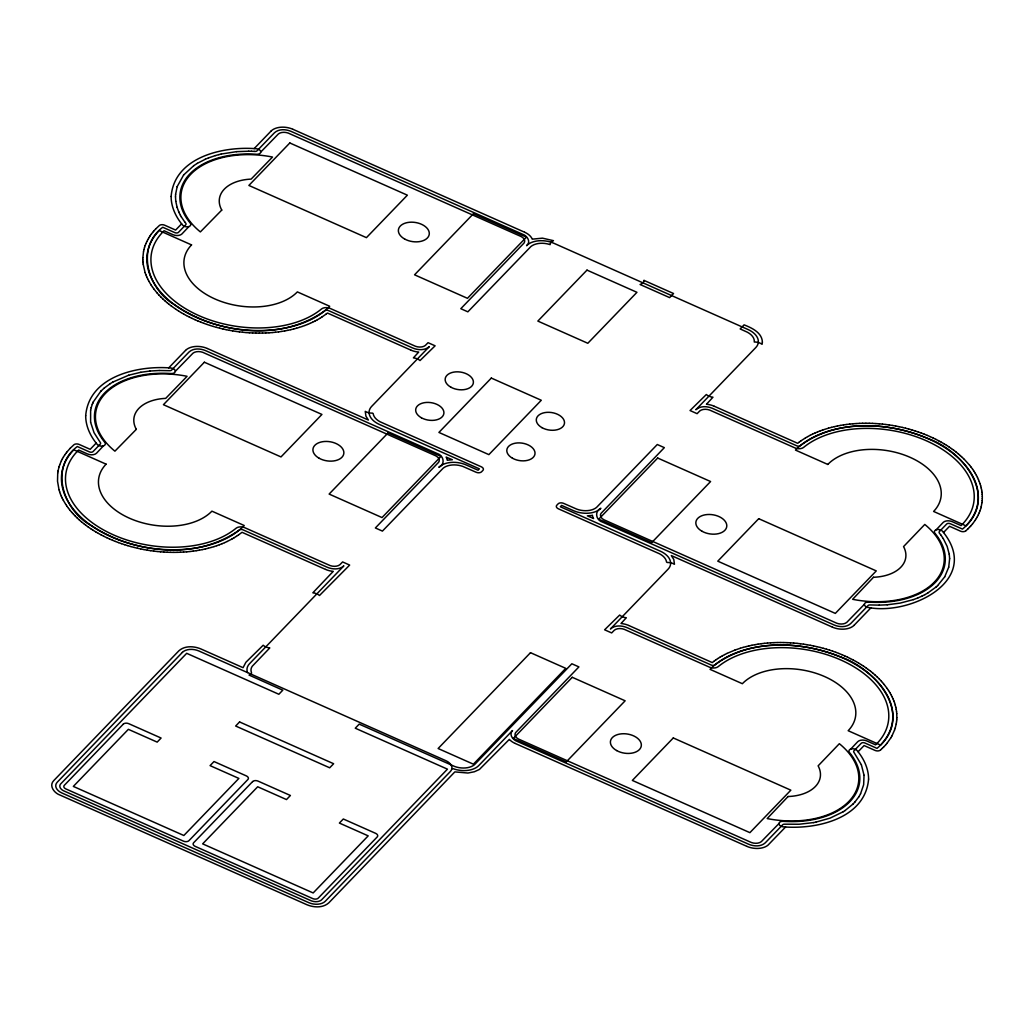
<?xml version="1.0" encoding="UTF-8"?>
<svg xmlns="http://www.w3.org/2000/svg" width="1034" height="1034" viewBox="0 0 1034 1034"><rect width="100%" height="100%" fill="white"/><g stroke="black" fill="none" stroke-linecap="round" stroke-linejoin="round"><path stroke-width="1.5" d="M142.847 259.857L142.847 257.867M896.853 717.738L896.762 713.654M982.3 498.478L982.3 496.488M175.496 196.861L175.599 194.289M142.86 257.763L143.506 251.663M896.749 719.819L896.853 717.854M982.184 500.559L982.287 498.582M175.612 194.276L177.137 186.689M57.736 472.977L57.516 481.224L59.003 489.677M451.884 768.753L453.06 768.663A20.331 12.628 8.7 0 0 478.742 765.587L512.502 730.573C508.56 734.541 513.045 740.021 517.194 741.417L748.732 844.261C753.928 846.445 760.83 846.859 765.25 842.852L782.609 824.848A2.714 1.68 8.7 0 1 784.806 824.188L799.088 824.24L813.448 822.599M896.53 721.887L896.736 719.935M981.964 502.627L982.184 500.676M57.762 472.874L58.072 470.922M896.207 723.942L896.517 722.003M981.951 502.744L981.201 506.725M175.315 371.322L192.983 353.189A8.13 5.054 8.7 0 1 202.832 352.348L435.805 455.839A8.13 5.054 8.7 0 1 438.61 462.301L375.368 527.96L382.425 531.101L443.211 468.143A16.26 10.094 8.7 0 1 462.909 466.45L476.092 472.241A4.071 2.52 8.7 0 0 481.586 471.775L482.891 470.418A4.071 2.52 8.7 0 0 481.327 466.812L380.06 421.769A16.26 10.094 8.7 0 1 373.171 413.587L372.537 413.122A8.815 5.467 8.7 0 1 365.248 411.364L365.92 416.146L368.388 420.037L207.498 348.561M260.749 152.063L278.417 133.929A8.13 5.054 8.7 0 1 288.266 133.089L521.239 236.579A8.13 5.054 8.7 0 1 524.044 243.042L460.802 308.701L467.859 311.829L530.933 246.506A16.26 10.094 8.7 0 1 549.157 244.321L550.127 244.644A8.815 5.467 8.7 0 1 553.436 240.663L542.449 238.156L532.251 239.164A6.773 4.214 8.7 0 0 532.096 238.828L531.76 238.156A6.773 4.214 8.7 0 0 531.566 237.833L531.127 237.187A6.773 4.214 8.7 0 0 530.894 236.864L530.364 236.243A6.773 4.214 8.7 0 0 530.08 235.933L529.46 235.338A6.773 4.214 8.7 0 0 529.137 235.041L528.439 234.485A6.773 4.214 8.7 0 0 528.077 234.201L527.301 233.684A6.773 4.214 8.7 0 0 526.901 233.425L526.06 232.947A6.773 4.214 8.7 0 0 525.621 232.715L524.703 232.262M778.964 823.555L761.283 841.676A8.13 5.054 8.7 0 1 751.434 842.529L518.461 739.039A8.13 5.054 8.7 0 1 515.669 732.563L578.911 666.904L571.854 663.776L474.373 764.785A16.26 10.094 8.7 0 1 454.676 766.478L359.199 724.123L355.269 728.207L447.451 769.154L321.354 900.071A8.13 5.054 8.7 0 1 311.505 900.911L63.242 790.635A8.13 5.054 8.7 0 1 60.45 784.173L186.689 653.32L278.857 694.266L282.786 690.182L249.026 675.047A4.071 2.52 8.7 0 0 251.404 672.346L251.249 671.919A16.26 10.094 8.7 0 1 252.335 666.154L269.784 647.943L269.021 647.84A8.815 5.467 8.7 0 1 263.179 645.242L245.885 662.29L243.068 667.68L200.842 648.925C193.927 646.03 184.763 645.5 178.869 650.813L53.742 780.618C48.572 785.827 54.44 793.22 59.985 795.043L306.865 904.711C313.767 907.606 322.931 908.136 328.825 902.824L454.844 771.894L467.924 773.031L474.386 771.752L479.44 769.438L509.348 739.375A6.773 4.214 8.7 0 0 509.633 739.672L510.253 740.279A6.773 4.214 8.7 0 0 510.576 740.564L511.274 741.132A6.773 4.214 8.7 0 0 511.636 741.404L512.412 741.934A6.773 4.214 8.7 0 0 512.812 742.179L513.652 742.671A6.773 4.214 8.7 0 0 514.079 742.903L515.01 743.343M864.398 604.283L846.73 622.416A8.13 5.054 8.7 0 1 836.881 623.269L603.908 519.766A8.13 5.054 8.7 0 1 601.103 513.303L664.345 447.644L657.288 444.517L596.502 507.461A16.26 10.094 8.7 0 1 576.804 509.155L563.62 503.364A4.071 2.52 8.7 0 0 558.127 503.842L556.822 505.199A4.071 2.52 8.7 0 0 558.386 508.806L659.653 553.849A16.26 10.094 8.7 0 1 666.542 562.031L667.176 562.496A8.815 5.467 8.7 0 1 674.452 564.241L673.793 559.472L671.312 555.568L832.202 627.043M90.617 410.136L90.604 422.234M90.63 410.123L91.199 407.616M58.085 470.819L59.041 466.877M143.532 251.559L143.946 249.621M896.181 724.059L895.224 728.001M948.721 567.162L949.639 558.618M948.721 567.175L944.701 576.856M143.972 249.517L144.489 247.604M980.659 508.741L981.176 506.828M91.199 407.603L92.285 404.32M59.08 466.761L59.701 464.873M144.514 247.501L145.135 245.614M894.578 729.991L895.198 728.104M980.012 510.731L980.633 508.844M177.137 186.676L183.613 174.979M59.726 464.77L61.316 460.97M145.174 245.51L145.884 243.649M894.539 730.094L891.993 735.82M979.263 512.696L979.974 510.835M92.285 404.307L92.608 403.506M92.608 403.493L92.944 402.691M145.936 243.546L146.75 241.71M978.397 514.648L979.211 512.799M92.957 402.678L93.319 401.89M93.319 401.877L100.699 391.395M860.559 793.776L863.649 784.754L864.036 775.267M146.802 241.607L147.72 239.785M61.355 460.867L62.273 459.057M977.427 516.561L978.345 514.751M860.559 793.789L858.789 796.891M147.772 239.694L148.793 237.91M62.337 458.954L63.345 457.17M976.354 518.448L977.376 516.664M890.92 737.707L891.941 735.924M944.688 576.869L937.631 585.58M148.844 237.807L149.956 236.049M63.41 457.067L64.522 455.322M975.191 520.296L976.303 518.538M890.869 737.798L887.107 743.149M858.776 796.904L854.872 802.074M150.02 235.959L151.235 234.24M64.586 455.219L65.788 453.499M975.127 520.386L972.542 523.889M151.3 234.149L152.605 232.456M65.866 453.409L67.171 451.716M183.625 174.966L193.785 165.647M152.683 232.366L154.079 230.711M67.249 451.625L70.209 448.278M971.068 525.634L972.464 523.979M885.634 744.894L887.03 743.239M854.872 802.087L852.895 804.168M154.156 230.621L155.643 229.018M969.504 527.327L970.991 525.724M884.07 746.6L885.556 744.984M181.622 223.835L175.625 230.065L164.484 225.128A4.071 2.52 8.7 0 0 159.456 225.412L155.733 228.928M254.131 148.625L270.921 131.202M96.188 443.095L90.191 449.325L79.049 444.387A4.071 2.52 8.7 0 0 74.021 444.672L70.299 448.187M168.697 367.884L185.487 350.461M854.213 625.156L871.016 607.733M943.525 532.51L949.522 526.28L960.664 531.23A4.071 2.52 8.7 0 0 965.691 530.933L965.989 530.688M785.581 826.993L768.068 845.075A6.773 4.214 8.7 0 1 767.771 845.321L767.125 845.786A6.773 4.214 8.7 0 1 766.789 846.006L766.065 846.419A6.773 4.214 8.7 0 1 765.677 846.626L764.889 846.988A6.773 4.214 8.7 0 1 764.475 847.156L763.609 847.466A6.773 4.214 8.7 0 1 763.17 847.596L762.252 847.841A6.773 4.214 8.7 0 1 761.787 847.958L760.817 848.139A6.773 4.214 8.7 0 1 760.326 848.216L759.331 848.332A6.773 4.214 8.7 0 1 758.814 848.384L757.793 848.436A6.773 4.214 8.7 0 1 757.276 848.449L756.216 848.436A6.773 4.214 8.7 0 1 755.699 848.41L754.639 848.332A6.773 4.214 8.7 0 1 754.109 848.281L753.062 848.139A6.773 4.214 8.7 0 1 752.532 848.048L751.485 847.841A6.773 4.214 8.7 0 1 750.968 847.725L749.96 847.453A6.773 4.214 8.7 0 1 749.456 847.311L748.461 846.975A6.773 4.214 8.7 0 1 747.983 846.794L747 846.407M858.091 751.77L864.088 745.553L875.229 750.49A4.071 2.52 8.7 0 0 880.244 750.193L880.554 749.947M100.699 391.382L101.371 390.71M967.837 528.994L969.414 527.418M882.403 748.254L883.98 746.677M101.384 390.697L104.279 388.034M852.882 804.181L845.062 810.553M937.631 585.593L936.184 586.924M271.063 131.06L271.632 130.542A6.773 4.214 8.7 0 1 271.942 130.297L272.588 129.819A6.773 4.214 8.7 0 1 272.924 129.599L273.648 129.185A6.773 4.214 8.7 0 1 274.023 128.992L274.824 128.63A6.773 4.214 8.7 0 1 275.238 128.462L276.091 128.151A6.773 4.214 8.7 0 1 276.543 128.009L277.461 127.764A6.773 4.214 8.7 0 1 277.926 127.66L278.896 127.466A6.773 4.214 8.7 0 1 279.387 127.402L280.382 127.272A6.773 4.214 8.7 0 1 280.886 127.234L281.92 127.182A6.773 4.214 8.7 0 1 282.437 127.169L283.484 127.182A6.773 4.214 8.7 0 1 284.014 127.195L285.074 127.272A6.773 4.214 8.7 0 1 285.604 127.337L286.651 127.479A6.773 4.214 8.7 0 1 287.181 127.557L288.215 127.764A6.773 4.214 8.7 0 1 288.732 127.893L289.753 128.151A6.773 4.214 8.7 0 1 290.257 128.306L291.252 128.63A6.773 4.214 8.7 0 1 291.73 128.811L292.712 129.211M185.629 350.332L186.198 349.802A6.773 4.214 8.7 0 1 186.495 349.557L187.141 349.091A6.773 4.214 8.7 0 1 187.49 348.859L188.214 348.445A6.773 4.214 8.7 0 1 188.589 348.251L189.39 347.889A6.773 4.214 8.7 0 1 189.804 347.721L190.657 347.411A6.773 4.214 8.7 0 1 191.109 347.269L192.014 347.023A6.773 4.214 8.7 0 1 192.492 346.92L193.448 346.739A6.773 4.214 8.7 0 1 193.94 346.661L194.948 346.532A6.773 4.214 8.7 0 1 195.452 346.493L196.486 346.442A6.773 4.214 8.7 0 1 197.003 346.429L198.05 346.442A6.773 4.214 8.7 0 1 198.58 346.468L199.627 346.545A6.773 4.214 8.7 0 1 200.157 346.597L201.216 346.739A6.773 4.214 8.7 0 1 201.733 346.829L202.78 347.036A6.773 4.214 8.7 0 1 203.297 347.153L204.318 347.424A6.773 4.214 8.7 0 1 204.822 347.566L205.805 347.889A6.773 4.214 8.7 0 1 206.296 348.07L207.265 348.471M854.084 625.286L853.515 625.816A6.773 4.214 8.7 0 1 853.205 626.061L852.559 626.526A6.773 4.214 8.7 0 1 852.223 626.746L851.499 627.16A6.773 4.214 8.7 0 1 851.124 627.354L850.323 627.728A6.773 4.214 8.7 0 1 849.909 627.897L849.056 628.194A6.773 4.214 8.7 0 1 848.604 628.336L847.686 628.582A6.773 4.214 8.7 0 1 847.221 628.698L846.251 628.879A6.773 4.214 8.7 0 1 845.76 628.956L844.765 629.073A6.773 4.214 8.7 0 1 844.261 629.111L843.227 629.176A6.773 4.214 8.7 0 1 842.71 629.176L841.663 629.163A6.773 4.214 8.7 0 1 841.133 629.15L840.073 629.073A6.773 4.214 8.7 0 1 839.543 629.021L838.496 628.879A6.773 4.214 8.7 0 1 837.967 628.788L836.933 628.582A6.773 4.214 8.7 0 1 836.416 628.465L835.394 628.194A6.773 4.214 8.7 0 1 834.89 628.039L833.895 627.716A6.773 4.214 8.7 0 1 833.417 627.535L832.435 627.147M966.079 530.61L967.746 529.072M880.645 749.87L882.312 748.345M936.171 586.937L927.795 593.012M104.292 388.021L110.095 383.73M326.033 314.142L327.455 313.043L410.808 350.074M799.114 442.203L797.692 443.315L714.339 406.284M713.667 661.463L712.258 662.574L628.892 625.544M325.93 314.233L321.897 317.037M238.57 534.888L242.021 532.303L325.374 569.333M799.217 442.125L801.13 440.73M713.77 661.385L715.696 659.989M193.797 165.634L197.352 163.346M236.463 536.31L238.466 534.966M801.247 440.652L805.434 437.938M715.799 659.912L717.803 658.568M845.049 810.566L843.279 811.703M110.108 383.73L112.848 382.05M319.713 318.407L321.794 317.115M234.279 537.68L236.347 536.375M717.919 658.49L720 657.197M843.266 811.716L830.134 818.101L815.981 822.108M197.365 163.333L205.262 159.262M927.782 593.012L924.952 594.628M317.438 319.726L319.596 318.485M232.004 538.998L234.149 537.745M805.551 437.86L807.709 436.619M720.116 657.12L722.275 655.879M112.861 382.05L128.668 375.226M315.086 320.992L317.309 319.803M231.875 539.063L227.222 541.454M807.838 436.555L810.061 435.353M722.391 655.814L724.627 654.612M924.939 594.628L921.953 596.14M312.656 322.194L314.956 321.057M810.191 435.288L812.491 434.151M724.756 654.548L727.057 653.41M921.94 596.14L917.753 597.988M310.161 323.345L312.526 322.259M224.714 542.604L227.092 541.519M812.621 434.086L814.986 433M727.186 653.346L734.76 650.153M205.275 159.249L208.48 157.931M307.589 324.43L310.019 323.409M222.142 543.69L224.585 542.669M815.128 432.949L817.558 431.915M917.74 597.988L913.332 599.642M188.925 226.575L181.919 233.968A6.773 4.214 8.7 0 1 173.04 234.731L164.096 230.763L162.739 232.107A94.197 58.511 8.7 0 0 194.961 313.793A94.197 58.511 8.7 0 0 321.29 309.153A9.797 6.088 8.7 0 1 321.574 308.92A6.773 4.214 8.7 0 1 330.143 308.416L415.487 346.287A8.13 5.054 8.7 0 0 425.336 345.446L428.05 342.681L435.107 345.808L420.024 360.556A8.815 5.467 8.7 0 0 414.182 357.958L413.419 357.854L418.68 352.09A6.773 4.214 8.7 0 1 418.15 352.038L417.103 351.896A6.773 4.214 8.7 0 1 416.573 351.806L415.539 351.599A6.773 4.214 8.7 0 1 415.022 351.482L414.001 351.211A6.773 4.214 8.7 0 1 413.497 351.069L412.501 350.746A6.773 4.214 8.7 0 1 412.023 350.565L411.041 350.164M304.952 325.464L307.447 324.495M103.478 445.835L96.485 453.241A6.773 4.214 8.7 0 1 87.606 454.004L78.649 450.023L77.304 451.367A94.197 58.511 8.7 0 0 109.526 533.053A94.197 58.511 8.7 0 0 235.855 528.413A9.797 6.088 8.7 0 1 236.14 528.18A6.773 4.214 8.7 0 1 244.709 527.676L330.04 565.546A8.13 5.054 8.7 0 0 339.889 564.706L342.616 561.94L349.66 565.081L319.48 595.506A8.815 5.467 8.7 0 0 313.625 592.909L312.863 592.805L333.245 571.363A6.773 4.214 8.7 0 1 332.715 571.298L331.668 571.156A6.773 4.214 8.7 0 1 331.138 571.078L330.092 570.871A6.773 4.214 8.7 0 1 329.575 570.742L328.553 570.484A6.773 4.214 8.7 0 1 328.062 570.329L327.067 570.005A6.773 4.214 8.7 0 1 326.589 569.824L325.607 569.424M219.505 544.724L222.013 543.755M817.7 431.863L820.195 430.881M936.222 529.77L943.228 522.377A6.773 4.214 8.7 0 1 952.107 521.614L961.051 525.582L962.408 524.238A94.197 58.511 8.7 0 0 930.186 442.552A94.197 58.511 8.7 0 0 803.857 447.205A9.797 6.088 8.7 0 1 803.573 447.438A6.773 4.214 8.7 0 1 795.004 447.929L709.66 410.059A8.13 5.054 8.7 0 0 699.811 410.912L697.097 413.665L690.04 410.537L706.338 394.523A8.815 5.467 8.7 0 0 712.193 397.121L712.956 397.224L706.468 404.255A6.773 4.214 8.7 0 1 706.997 404.307L708.044 404.449A6.773 4.214 8.7 0 1 708.574 404.54L709.608 404.746A6.773 4.214 8.7 0 1 710.125 404.863L711.146 405.134A6.773 4.214 8.7 0 1 711.65 405.276L712.646 405.612A6.773 4.214 8.7 0 1 713.124 405.78L714.106 406.181M850.788 749.043L857.793 741.636A6.773 4.214 8.7 0 1 866.66 740.874L875.617 744.842L876.974 743.511A94.197 58.511 8.7 0 0 844.752 661.812A94.197 58.511 8.7 0 0 718.423 666.465A9.797 6.088 8.7 0 1 718.139 666.697A6.773 4.214 8.7 0 1 709.557 667.201L624.226 629.318A8.13 5.054 8.7 0 0 614.377 630.171L611.663 632.924L604.606 629.796L619.676 615.049A8.815 5.467 8.7 0 0 625.531 617.647L626.294 617.75L621.02 623.515A6.773 4.214 8.7 0 1 621.55 623.567L622.61 623.709A6.773 4.214 8.7 0 1 623.127 623.799L624.174 624.006A6.773 4.214 8.7 0 1 624.691 624.122L625.712 624.394A6.773 4.214 8.7 0 1 626.216 624.536L627.199 624.872A6.773 4.214 8.7 0 1 627.69 625.053L628.659 625.441M208.493 157.918L215.266 155.604M302.238 326.434L304.81 325.516M216.804 545.693L219.363 544.776M820.337 430.829L822.909 429.911M734.903 650.089L740.228 648.279M913.319 599.642L900.175 603.093L887.224 604.8M299.485 327.339L302.096 326.486M214.038 546.598L216.662 545.745M823.051 429.873L828.492 428.166M128.681 375.213L140.805 372.279M296.655 328.179L299.33 327.377M211.22 547.438L213.896 546.65M740.383 648.228L743.058 647.426M215.292 155.604L218.833 154.622M293.772 328.954L296.5 328.217M208.338 548.214L211.065 547.49M828.648 428.128L831.375 427.391M743.2 647.387L745.941 646.651M218.846 154.622L221.263 154.027M290.838 329.665L293.617 328.993M205.404 548.938L208.183 548.253M831.53 427.352L834.309 426.68M746.083 646.612L748.862 645.94M221.276 154.027L236.605 151.649M287.866 330.324L290.683 329.704M202.418 549.584L205.249 548.964M834.464 426.641L837.281 426.034M749.03 645.901L751.847 645.294M815.955 822.12L813.474 822.599M284.828 330.906L287.698 330.35M837.45 425.995L840.319 425.452M199.394 550.166L202.263 549.61M752.015 645.255L754.885 644.712M140.818 372.279L149.84 371.038M281.752 331.41L284.673 330.932M840.474 425.413L843.395 424.935M196.318 550.683L199.226 550.191M755.04 644.686L757.948 644.195M278.65 331.862L281.597 331.436M843.55 424.909L846.497 424.483M193.203 551.122L196.163 550.708M758.116 644.169L761.063 643.743M275.496 332.237L278.482 331.888M846.665 424.457L849.651 424.108M190.062 551.51L193.048 551.148M761.231 643.73L764.216 643.368M272.317 332.547L275.328 332.263M849.819 424.082L852.83 423.798M186.883 551.82L189.894 551.523M764.385 643.355L767.396 643.058M149.865 371.038L159.197 370.495M236.618 151.649L248.716 151.21M269.099 332.793L272.149 332.573M852.998 423.785L856.049 423.552M183.664 552.053L186.702 551.833M767.564 643.045L770.601 642.812M887.198 604.8L879.146 605.136M265.867 332.974L268.93 332.806M856.217 423.539L859.28 423.384M180.433 552.234L183.496 552.066M770.782 642.799L773.846 642.644M262.597 333.077L265.686 332.974M859.461 423.371L862.55 423.268M177.163 552.337L180.252 552.234M774.014 642.631L777.103 642.541M159.223 370.495L169.473 370.689A2.714 1.68 8.7 0 0 171.67 370.017L189.015 352.025C193.448 348.019 200.338 348.419 205.533 350.604L437.072 453.461C443.534 455.231 445.809 464.033 438.843 467.342A20.331 12.628 8.7 0 1 466.295 464.99L478.057 470.212L479.362 468.841L379.439 424.457A20.331 12.628 8.7 0 1 371.633 406.427L429.304 346.61C424.884 350.604 418.033 350.229 412.837 348.057L328.36 310.523A2.714 1.68 8.7 0 0 324.818 310.73C280.834 342.099 217.088 334.24 174.242 304.552C147.81 289.119 135.389 247.669 162.752 227.26L174.836 232.624A2.714 1.68 8.7 0 0 178.494 232.314L185.706 224.83A2.714 1.68 8.7 0 0 185.719 223.202L184.75 221.961M259.327 333.103L262.429 333.077M862.718 423.268L865.82 423.242M173.88 552.376L176.995 552.337M777.284 642.528L780.386 642.502M879.133 605.136L870.24 604.929A2.714 1.68 8.7 0 0 868.043 605.588L850.698 623.58C846.277 627.599 839.349 627.173 834.167 625.001L602.641 522.157C596.14 520.386 594.007 511.52 600.87 508.263A20.331 12.628 8.7 0 1 573.418 510.628L561.656 505.406L560.35 506.763L660.274 551.148A20.331 12.628 8.7 0 1 668.08 569.178L610.409 628.995C614.842 624.988 621.731 625.402 626.927 627.586L711.353 665.082A2.714 1.68 8.7 0 0 714.895 664.875C750.516 638.43 800.406 641.028 839.97 656.732C875.669 668.416 915.956 715.618 877.013 748.37L864.876 742.981A2.714 1.68 8.7 0 0 861.219 743.304L854.006 750.774A2.714 1.68 8.7 0 0 853.994 752.416L861.361 764.746M256.031 333.077L259.146 333.103M866.001 423.242L869.116 423.268M170.584 552.337L173.712 552.376M780.567 642.502L783.682 642.541M248.742 151.21L251.456 151.261M252.723 332.974L255.85 333.064M869.297 423.281L872.425 423.371M167.275 552.234L170.416 552.337M783.862 642.541L786.99 642.644M251.482 151.261L254.196 151.378M249.401 332.793L252.542 332.961M872.606 423.384L875.746 423.552M163.967 552.066L167.107 552.221M787.171 642.644L790.312 642.812M254.222 151.378L254.907 151.416A2.714 1.68 8.7 0 0 257.104 150.757L274.449 132.766C278.883 128.759 285.785 129.16 290.981 131.344L522.506 234.201C527.146 235.558 531.36 242.008 526.564 245.704A20.331 12.628 8.7 0 1 554.03 243.339L747.996 329.51A20.331 12.628 8.7 0 1 755.802 347.54L695.843 409.735C700.276 405.729 707.178 406.129 712.374 408.314L796.787 445.822A2.714 1.68 8.7 0 0 800.329 445.615C836.829 418.641 888.064 421.756 928.183 438.674C963.119 450.824 1000.24 497.832 962.486 529.085L950.311 523.721A2.714 1.68 8.7 0 0 946.653 524.044L939.441 531.515A2.714 1.68 8.7 0 0 939.428 533.156L941.018 535.224M246.079 332.56L249.22 332.793M875.927 423.565L879.068 423.785M160.632 551.82L163.786 552.053M790.48 642.825L793.634 643.058M242.757 332.25L245.898 332.547M879.249 423.811L882.39 424.108M157.31 551.51L160.464 551.807M793.815 643.07L796.956 643.368M239.423 331.862L242.576 332.224M882.571 424.121L885.724 424.483M153.988 551.135L157.142 551.484M797.136 643.381L800.277 643.743M236.114 331.423L239.255 331.849M885.892 424.509L889.033 424.922M150.667 550.683L153.82 551.109M800.458 643.768L803.599 644.195M889.214 424.948L892.342 425.439M232.805 330.906L235.933 331.397M803.78 644.221L806.908 644.699M147.358 550.166L150.499 550.657M892.523 425.465L895.638 426.021M229.509 330.324L232.624 330.88M807.089 644.738L810.204 645.281M144.062 549.584L147.19 550.14M895.819 426.06L898.921 426.667M226.226 329.678L229.328 330.298M810.385 645.319L813.487 645.927M140.792 548.938L143.894 549.558M899.102 426.706L902.178 427.378M222.969 328.967L226.045 329.639M813.655 645.966L816.744 646.651M137.522 548.227L140.611 548.899M902.359 427.417L905.422 428.166M219.725 328.192L222.788 328.928M816.912 646.689L819.988 647.426M134.291 547.451L137.354 548.188M905.59 428.205L908.627 429.007M216.52 327.351L219.557 328.14M820.156 647.465L823.193 648.266M131.072 546.611L134.123 547.413M908.796 429.045L911.82 429.911M213.327 326.447L216.352 327.3M823.361 648.305L826.373 649.171M127.893 545.706L130.904 546.559M911.988 429.963L914.961 430.881M210.186 325.477L213.159 326.395M826.541 649.223L829.526 650.14M124.752 544.737L127.725 545.655M915.129 430.932L918.076 431.902M207.071 324.443L210.018 325.426M829.695 650.192L832.641 651.162M121.637 543.703L124.584 544.685M918.244 431.953L921.139 432.988M204.008 323.358L206.903 324.392M832.797 651.226L835.705 652.247M118.561 542.617L121.469 543.651M921.307 433.052L924.176 434.138M200.971 322.207L203.84 323.293M835.873 652.312L838.729 653.398M115.537 541.467L118.406 542.566M924.331 434.202L927.149 435.34M197.998 321.005L200.816 322.143M838.897 653.462L841.715 654.6M112.551 540.265L115.381 541.415M927.317 435.404L930.083 436.606M195.064 319.739L197.83 320.941M841.87 654.677L844.649 655.866M109.617 539.011L112.396 540.2M292.945 129.302L524.471 232.159M515.229 743.459L746.768 846.303M930.238 436.671L932.965 437.925M192.182 318.433L194.909 319.674M844.804 655.931L847.531 657.185M106.748 537.693L109.462 538.934M933.12 437.989L935.783 439.295M189.364 317.063L192.027 318.356M847.673 657.249L850.349 658.555M103.917 536.323L106.592 537.615M935.938 439.36L938.549 440.717M186.598 315.641L189.209 316.986M850.504 658.632L853.115 659.976M101.151 534.901L103.775 536.245M938.704 440.794L941.25 442.19M853.257 660.054L855.816 661.45M183.897 314.168L186.443 315.564M98.45 533.428L101.009 534.824M941.392 442.268L943.887 443.702M855.958 661.527L858.453 662.962M181.26 312.643L183.755 314.09M95.813 531.903L98.308 533.35M944.029 443.793L946.459 445.279M858.595 663.053L861.025 664.539M178.688 311.079L181.118 312.565M93.241 530.339L95.684 531.825M946.601 445.357L948.966 446.882M861.154 664.616L863.519 666.154M176.181 309.463L178.546 310.988M90.746 528.723L93.112 530.248M949.096 446.972L951.383 448.549M863.649 666.232L865.949 667.809M176.051 309.373L171.411 306.103M88.317 527.069L90.617 528.632M951.513 448.64L953.736 450.242M866.078 667.899L868.301 669.515M85.977 525.362L88.2 526.978M953.865 450.333L956.011 451.987M868.418 669.605L870.576 671.247M169.137 304.358L171.282 306.012M83.702 523.618L85.848 525.272M956.127 452.078L958.195 453.771M870.693 671.35L872.761 673.031M166.952 302.574L169.02 304.267M81.505 521.847L83.586 523.527M958.311 453.861L960.315 455.58M872.877 673.121L874.867 674.84M164.833 300.765L166.836 302.484M79.398 520.024L81.389 521.743M960.418 455.684L962.331 457.429M874.984 674.944L876.897 676.701M162.816 298.916L164.729 300.661M77.382 518.176L79.295 519.934M962.434 457.532L964.27 459.316M877 676.792L878.835 678.575M160.877 297.029L162.713 298.813M75.443 516.289L77.266 518.073M964.373 459.419L969.53 465.145M878.926 678.679L880.684 680.488M159.029 295.117L160.774 296.926M73.595 514.376L75.34 516.186M880.774 680.592L882.429 682.44M157.271 293.178L158.939 295.013M71.837 512.437L73.504 514.273M882.519 682.543L884.096 684.405M157.181 293.074L154.053 289.21M70.183 510.473L71.747 512.334M969.621 465.248L971.094 467.135M884.173 684.508L887.133 688.411M68.606 508.469L70.092 510.357M184.737 221.948L181.351 216.907M971.184 467.239L972.567 469.152M152.58 287.193L153.963 289.106M67.145 506.453L68.528 508.366M941.018 535.237L943.279 538.598M972.645 469.255L973.938 471.194M887.211 688.528L888.503 690.454M151.21 285.164L152.502 287.09M65.775 504.424L67.068 506.35M974.015 471.297L975.217 473.249M888.568 690.557L889.77 692.509M151.132 285.048L148.767 281.041M65.698 504.308L63.332 500.301M943.292 538.611L947.144 546.366L949.251 554.237M181.351 216.894L180.381 215.188M975.282 473.352L976.38 475.317M889.835 692.612L890.946 694.577M180.381 215.175L179.102 212.603M976.445 475.42L977.453 477.398M890.998 694.68L892.006 696.658M147.694 278.947L148.702 280.925M62.26 498.22L63.268 500.185M977.505 477.501L978.41 479.492M892.071 696.774L892.975 698.751M146.738 276.853L147.642 278.844M61.29 496.126L62.208 498.104M178.714 211.724L179.089 212.577M178.701 211.712L177.098 207.369M978.461 479.608L979.276 481.598M893.027 698.868L893.841 700.858M145.872 274.76L146.686 276.75M60.437 494.019L61.252 496.01M861.374 764.759L864.036 775.254M979.314 481.702L980.025 483.705M893.88 700.974L894.591 702.965M145.122 272.64L145.833 274.643M247.475 672.552L247.281 671.997A20.331 12.628 8.7 0 1 249.504 663.75L343.857 565.869C339.449 569.863 332.586 569.488 327.403 567.317L242.925 529.796A2.714 1.68 8.7 0 0 239.371 530.003C196.124 560.816 133.903 553.617 91.082 525.466C63.397 510.55 48.986 467.756 77.317 446.52L89.389 451.884A2.714 1.68 8.7 0 0 93.06 451.574L100.272 444.09A2.714 1.68 8.7 0 0 100.285 442.462L94.068 432.729L90.604 422.247M59.688 491.9L60.399 493.903M980.064 483.822L980.671 485.825M894.63 703.081L895.237 705.085M145.083 272.537L143.17 264.174M59.028 489.793L59.649 491.796M177.098 207.356L175.767 201.229M980.71 485.928L981.214 487.932M895.263 705.188L895.78 707.204M981.24 488.048L981.654 490.051M895.806 707.308L896.207 709.311M981.667 490.168L981.977 492.171M896.232 709.427L896.53 711.431M949.251 554.25L949.639 558.606M175.767 201.216L175.496 196.874M981.99 492.274L982.184 494.278M896.556 711.547L896.749 713.538M142.963 262.067L143.157 264.071M982.197 494.394L982.3 496.385M142.847 259.961L142.95 261.951M868.56 602.072A80.329 49.891 8.7 0 0 934.904 533.247A4.407 2.74 8.7 0 1 936.597 529.667A4.407 2.74 8.7 0 1 942.543 531.295C982.623 579.893 911.238 615.333 868.974 607.604A4.407 2.74 8.7 0 1 864.398 604.554A4.407 2.74 8.7 0 1 868.56 602.059M85.693 415.72C85.654 426.305 90.501 436.335 97.17 444.323A4.407 2.74 8.7 0 0 103.116 445.951A4.407 2.74 8.7 0 0 104.822 442.358A80.329 49.891 8.7 0 1 171.153 373.545A4.407 2.74 8.7 0 0 175.315 371.051A4.407 2.74 8.7 0 0 170.739 368.001C138.078 365.196 88.846 376.182 85.693 415.72M171.127 196.46C171.088 207.033 175.935 217.062 182.604 225.063A4.407 2.74 8.7 0 0 188.55 226.679A4.407 2.74 8.7 0 0 190.256 223.098A80.329 49.891 8.7 0 1 256.587 154.273A4.407 2.74 8.7 0 0 260.749 151.791A4.407 2.74 8.7 0 0 256.173 148.741C223.473 145.988 174.371 156.884 171.127 196.46M868.586 779.106C865.251 818.747 816.511 829.578 783.539 826.864A4.407 2.74 8.7 0 1 778.964 823.814A4.407 2.74 8.7 0 1 783.126 821.319A80.329 49.891 8.7 0 0 849.47 752.519A4.407 2.74 8.7 0 1 851.15 748.926A4.407 2.74 8.7 0 1 857.096 750.555C863.765 758.529 868.599 768.546 868.586 779.106M762.394 342.099L762.071 344.322A8.789 5.467 8.7 0 0 754.251 341.996L754.316 341.388A16.26 10.094 8.7 0 0 747.375 332.211L740.163 328.941L744.092 324.857C751.731 327.868 762.019 332.547 762.394 342.099M644.027 280.408L643.975 280.886A8.815 5.467 8.7 0 1 640.705 284.26L640.085 284.492L669.618 297.611L673.548 293.527L644.027 280.408M221.754 210.083L200.363 231.913A79.295 49.244 8.7 0 1 190.838 174.216A79.295 49.244 8.7 0 1 272.524 157.039L251.133 179.115A40.662 25.255 8.7 0 0 221.586 209.76L221.754 210.083M289.817 142.963L248.871 185.435L366.424 237.652L407.37 195.18L289.817 142.963M136.32 429.343L114.916 451.173A79.295 49.244 8.7 0 1 105.403 393.476A79.295 49.244 8.7 0 1 187.089 376.298L165.698 398.374A40.662 25.255 8.7 0 0 136.139 429.032L136.32 429.343M204.37 362.223L163.424 404.695L280.99 456.925L321.936 414.44L204.37 362.223M473.52 213.65L414.556 274.811L467.458 298.309L526.422 237.148L473.52 213.65M388.086 432.91L329.122 494.071L382.024 517.569L440.988 456.408L388.086 432.91M182.398 652.376L57.271 782.182A12.201 7.574 8.7 0 0 61.95 793L308.83 902.669A12.201 7.574 8.7 0 0 325.296 901.247L450.423 771.442A12.201 7.574 8.7 0 0 445.744 760.636L198.864 650.968A12.201 7.574 8.7 0 0 182.398 652.376M123.279 724.149L64.315 785.323A4.071 2.52 8.7 0 0 65.879 788.929L183.445 841.146A4.071 2.52 8.7 0 0 188.938 840.681L247.889 779.507A4.071 2.52 8.7 0 0 246.338 775.901L213.999 761.541L210.07 765.625L238.88 778.421L183.845 835.498L73.336 786.409L128.371 729.332L157.168 742.115L161.097 738.043L128.772 723.684A4.071 2.52 8.7 0 0 123.279 724.149M586.989 270.12L537.848 321.083L587.816 343.275L636.944 292.312L586.989 270.12M491.318 378.069L438.907 432.432L488.875 454.624L541.286 400.261L491.318 378.069M239.578 721.952L235.649 726.023L329.691 767.797L333.633 763.725L239.578 721.952M252.593 781.601L193.629 842.762A4.071 2.52 8.7 0 0 195.193 846.368L312.759 898.598A4.071 2.52 8.7 0 0 318.252 898.119L377.203 836.958A4.071 2.52 8.7 0 0 375.652 833.352L343.314 818.993L339.385 823.064L368.194 835.86L313.16 892.949L202.651 843.86L257.686 786.771L286.483 799.566L290.412 795.482L258.086 781.122A4.071 2.52 8.7 0 0 252.593 781.601M657.689 458.036L598.725 519.197L651.627 542.695L710.591 481.534L657.689 458.036M530.494 652.687L438.119 748.513L473.391 764.178L565.766 668.352L530.494 652.687M572.254 677.296L513.291 738.47L566.193 761.968L625.143 700.793L572.254 677.296M758.723 518.693L717.777 561.165L835.33 613.395L876.276 570.91L758.723 518.693M673.289 737.953L632.343 780.424L749.896 832.654L790.842 790.17L673.289 737.953M873.523 577.256L852.623 599.306A79.295 49.244 8.7 0 0 934.309 582.129A79.295 49.244 8.7 0 0 924.784 524.445L903.561 546.585A40.662 25.255 8.7 0 1 874.014 577.243L873.523 577.256M788.089 796.516L767.176 818.566A79.295 49.244 8.7 0 0 848.875 801.389A79.295 49.244 8.7 0 0 839.349 743.704L818.127 765.845A40.662 25.255 8.7 0 1 788.58 796.503L788.089 796.516M880.503 745.062L848.164 730.715A60.993 37.883 8.7 0 0 824.744 676.624A60.993 37.883 8.7 0 0 742.36 683.707L710.035 669.347A98.269 61.032 8.7 0 1 842.762 657.934A98.269 61.032 8.7 0 1 880.49 745.075M447.412 460.182L447.14 459.432A6.773 4.214 8.7 0 0 447.037 459.096L446.804 458.424A6.773 4.214 8.7 0 0 446.662 458.088L446.326 457.429A6.773 4.214 8.7 0 0 446.132 457.093L452.349 459.755L447.412 460.182M592.417 515.397L587.364 515.85L593.581 518.512A6.773 4.214 8.7 0 1 593.387 518.189L593.051 517.53A6.773 4.214 8.7 0 1 592.909 517.194L592.663 516.522A6.773 4.214 8.7 0 1 592.572 516.186L592.417 515.397M827.795 464.447L795.469 450.087A98.269 61.032 8.7 0 1 928.196 438.674A98.269 61.032 8.7 0 1 965.937 525.815L933.599 511.442A60.993 37.883 8.7 0 0 910.179 457.364A60.993 37.883 8.7 0 0 827.795 464.447M191.548 244.903L159.21 230.543A98.269 61.032 8.7 0 0 196.951 317.671L196.964 317.684A98.269 61.032 8.7 0 0 329.678 306.258L297.353 291.898A60.993 37.883 8.7 0 1 214.969 298.981A60.993 37.883 8.7 0 1 191.548 244.903M106.101 464.163L73.776 449.803A98.269 61.032 8.7 0 0 111.504 536.93L111.53 536.943A98.269 61.032 8.7 0 0 244.231 525.518L211.905 511.158A60.993 37.883 8.7 0 1 129.521 518.241A60.993 37.883 8.7 0 1 106.101 464.163M541.958 427.649A14.23 8.841 8.7 0 0 564.422 423.63A14.23 8.841 8.7 0 0 544.789 412.605A14.23 8.841 8.7 0 0 541.958 427.649M450.85 387.181A14.23 8.841 8.7 0 0 473.313 383.162A14.23 8.841 8.7 0 0 453.68 372.124A14.23 8.841 8.7 0 0 450.85 387.181M512.476 458.23A14.23 8.841 8.7 0 0 534.94 454.21A14.23 8.841 8.7 0 0 515.307 443.185A14.23 8.841 8.7 0 0 512.476 458.23M421.368 417.762A14.23 8.841 8.7 0 0 443.832 413.742A14.23 8.841 8.7 0 0 424.198 402.704A14.23 8.841 8.7 0 0 421.368 417.762M404.591 238.983A15.588 9.681 8.7 0 0 429.2 234.576A15.588 9.681 8.7 0 0 407.693 222.504A15.588 9.681 8.7 0 0 404.591 238.983M319.157 458.256A15.588 9.681 8.7 0 0 343.766 453.848A15.588 9.681 8.7 0 0 322.259 441.764A15.588 9.681 8.7 0 0 319.157 458.256M702.086 531.295A15.588 9.681 8.7 0 0 726.695 526.888A15.588 9.681 8.7 0 0 705.175 514.803A15.588 9.681 8.7 0 0 702.086 531.295M616.639 750.555A15.588 9.681 8.7 0 0 641.248 746.147A15.588 9.681 8.7 0 0 619.741 734.062A15.588 9.681 8.7 0 0 616.639 750.555"/></g></svg>
